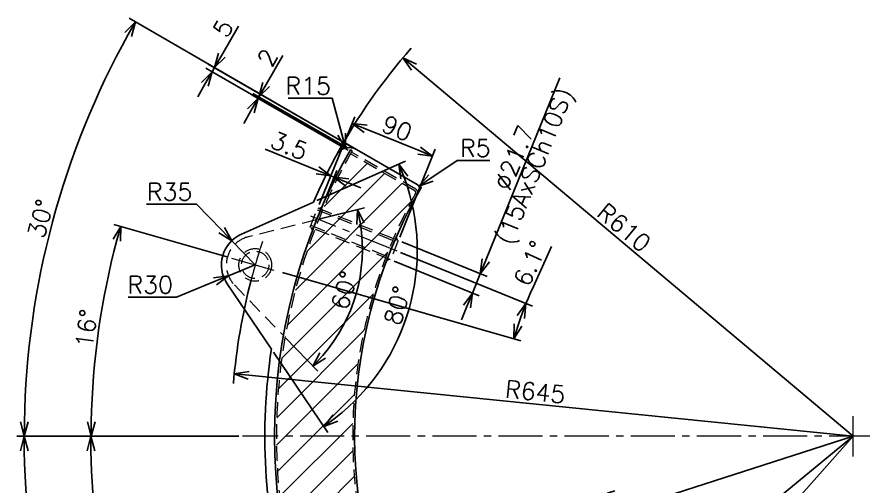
# Model space of a CAD drawing. Header units: millimetres. Extents: x 0 to 4969, y -29 to 3498.
# Drawn here: x 3587 to 4464, y 2322 to 2808 of the extents above; entities that cross this region are included whole.
import ezdxf

# ---------------------------------------------------------------- set-up
doc = ezdxf.new("R2010")
doc.units = ezdxf.units.MM
doc.header["$LTSCALE"] = 2.4
doc.header["$PDMODE"] = 99
doc.header["$PDSIZE"] = 1
doc.linetypes.add('CENTER2', pattern=[28.575, 19.05, -3.175, 3.175, -3.175])
doc.linetypes.add('HIDDEN', pattern=[9.525, 6.35, -3.175])
for name, color, linetype, lineweight in [('04_HIDDEN', 2, 'HIDDEN', 13), ('05_CENTER', 4, 'CENTER2', 13), ('08_DIM', 3, 'Continuous', 13)]:
    doc.layers.add(name, color=color, linetype=linetype, lineweight=lineweight)
doc.layers.add('10_DRAFT', color=8, linetype='Continuous', lineweight=0, plot=False)
doc.styles.add('KSS_TXT', font='txt.shx', dxfattribs={"bigfont": 'extfont2.shx'})
doc.dimstyles.new('KSS_DIM', dxfattribs={"dimscale": 6, "dimtxt": 3, "dimasz": 2.5, "dimexe": 1.25, "dimexo": 0.625, "dimtad": 1, "dimdsep": 46, "dimtxsty": 'KSS_TXT', "dimblk": 'OPEN30', "dimcen": 0, "dimazin": 2, "dimtfac": 0.75, "dimtmove": 0, "dimatfit": 3, "dimldrblk": 'OPEN30', "dimfxl": 1.25, "dimtolj": 1, "dimarcsym": 0})
doc.dimstyles.new('KSS_DIM$4', dxfattribs={"dimscale": 6, "dimtxt": 3, "dimasz": 2.5, "dimexe": 1.25, "dimexo": 0.625, "dimtad": 1, "dimdsep": 46, "dimtxsty": 'KSS_TXT', "dimblk": 'OPEN30', "dimcen": 0, "dimse1": 1, "dimazin": 2, "dimtfac": 0.75, "dimtmove": 0, "dimatfit": 3, "dimldrblk": 'OPEN30', "dimfxl": 1.25, "dimtolj": 1, "dimarcsym": 0})

# ---------------------------------------------------------------- blocks, each defined once
blk = doc.blocks.new('_Open30')
at = {"color": 0, "linetype": 'ByBlock', "lineweight": -2}
for p, q in [((-1, 0.268), (0, 0)), ((0, 0), (-1, -0.268)), ((0, 0), (-1, 0))]:
    blk.add_line(p, q, dxfattribs=at)
blk = doc.blocks.new('*D145')
at = {"layer": '08_DIM', "color": 0, "lineweight": -2, "transparency": 16777216}
blk.add_line((4066.14, 2055.03), (4454.2, 2373.44), dxfattribs=at)
at = {"layer": 'Defpoints', "color": 0, "transparency": 16777216}
for p in [(4454.2, 2373.44), (4054.55, 2045.51)]:
    blk.add_point(p, dxfattribs=at)
at = {"layer": '08_DIM', "color": 0, "lineweight": -2, "transparency": 16777216, "xscale": 15, "yscale": 15, "zscale": 15, "rotation": 219.3698645999593}
blk.add_blockref('_Open30', (4054.55, 2045.51), dxfattribs=at)
at = {"layer": '08_DIM', "color": 0, "transparency": 16777216, "insert": (4208.62, 2188.44), "char_height": 18, "attachment_point": 5, "rotation": 39.36986, "style": 'KSS_TXT'}
blk.add_mtext('\\A1;R517', dxfattribs=at)
blk = doc.blocks.new('*D146')
at = {"layer": '08_DIM', "color": 0, "lineweight": -2, "transparency": 16777216}
blk.add_line((3827.43, 2436.83), (4454.23, 2373.44), dxfattribs=at)
at = {"layer": 'Defpoints', "color": 0, "transparency": 16777216}
for p in [(3812.5, 2438.34), (4454.23, 2373.44)]:
    blk.add_point(p, dxfattribs=at)
at = {"layer": '08_DIM', "color": 0, "lineweight": -2, "transparency": 16777216, "xscale": 15, "yscale": 15, "zscale": 15, "rotation": 174.2247441836154}
blk.add_blockref('_Open30', (3812.5, 2438.34), dxfattribs=at)
at = {"layer": '08_DIM', "color": 0, "transparency": 16777216, "insert": (4124.69, 2419.59), "char_height": 18, "attachment_point": 5, "rotation": 354.22474, "style": 'KSS_TXT'}
blk.add_mtext('\\A1;R645', dxfattribs=at)
blk = doc.blocks.new('*D147')
at = {"layer": '08_DIM', "color": 0, "lineweight": -2, "transparency": 16777216}
for p, q in [((3935.9, 2672.78), (3703.39, 2807.01)), ((3817.11, 2373.44), (3587.23, 2373.44))]:
    blk.add_line(p, q, dxfattribs=at)
blk.add_arc((4454.42, 2373.44), 859.69, 151.00236, 179.00028, dxfattribs=at)
at = {"layer": 'Defpoints', "color": 0, "transparency": 16777216}
for p in [(3646.57, 2667.45), (3939.14, 2670.91), (4002.22, 2634.49), (3820.86, 2373.44), (4475.05, 2373.44)]:
    blk.add_point(p, dxfattribs=at)
at = {"layer": '08_DIM', "color": 0, "lineweight": -2, "transparency": 16777216, "xscale": 15, "yscale": 15, "zscale": 15}
for p, rotation in [((3709.89, 2803.26), 60.50249944935137), ((3594.73, 2373.44), 269.5001411613631)]:
    blk.add_blockref('_Open30', p, dxfattribs=dict(at, rotation=rotation))
at = {"layer": '08_DIM', "color": 0, "transparency": 16777216, "insert": (3611.7, 2599.23), "char_height": 18, "attachment_point": 5, "rotation": 75.00132, "style": 'KSS_TXT'}
blk.add_mtext('\\A1;30%%d', dxfattribs=at)
blk = doc.blocks.new('*D148')
at = {"layer": '08_DIM', "color": 0, "lineweight": -2, "transparency": 16777216}
for p, q in [((3806.1, 2559.29), (3687.5, 2593.29)), ((3817.11, 2373.44), (3656.62, 2373.44))]:
    blk.add_line(p, q, dxfattribs=at)
blk.add_arc((4454.53, 2373.44), 790.41, 165.09425, 178.91265, dxfattribs=at)
at = {"layer": 'Defpoints', "color": 0, "transparency": 16777216}
for p in [(3809.71, 2558.26), (3858.75, 2544.2), (3677.76, 2519.68), (3820.86, 2373.44), (4475.05, 2373.44)]:
    blk.add_point(p, dxfattribs=at)
at = {"layer": '08_DIM', "color": 0, "lineweight": -2, "transparency": 16777216, "xscale": 15, "yscale": 15, "zscale": 15}
for p, rotation in [((3694.71, 2591.22), 74.55057508456254), ((3664.12, 2373.44), 269.4563259771861)]:
    blk.add_blockref('_Open30', p, dxfattribs=dict(at, rotation=rotation))
at = {"layer": '08_DIM', "color": 0, "transparency": 16777216, "insert": (3659.18, 2485.17), "char_height": 18, "attachment_point": 5, "rotation": 82.00345, "style": 'KSS_TXT'}
blk.add_mtext('\\A1;16%%d', dxfattribs=at)
blk = doc.blocks.new('*D149')
at = {"layer": '08_DIM', "color": 0, "lineweight": -2, "transparency": 16777216}
for p, q in [((3817.11, 2373.44), (3656.17, 2373.44)), ((3871.71, 2076.64), (3743.17, 2011.13))]:
    blk.add_line(p, q, dxfattribs=at)
blk.add_arc((4454.07, 2373.44), 790.4, 181.08736, 205.91846, dxfattribs=at)
at = {"layer": 'Defpoints', "color": 0, "transparency": 16777216}
for p in [(3820.86, 2373.44), (4475.05, 2373.44), (3673.4, 2249.77), (3901.74, 2091.95), (3875.05, 2078.35)]:
    blk.add_point(p, dxfattribs=at)
at = {"layer": '08_DIM', "color": 0, "lineweight": -2, "transparency": 16777216, "xscale": 15, "yscale": 15, "zscale": 15}
for p, rotation in [((3663.67, 2373.44), 90.54368013846326), ((3749.85, 2014.54), 296.4621414996912)]:
    blk.add_blockref('_Open30', p, dxfattribs=dict(at, rotation=rotation))
at = {"layer": '08_DIM', "color": 0, "transparency": 16777216, "insert": (3697.92, 2191.87), "char_height": 18, "attachment_point": 5, "rotation": 283.50291, "style": 'KSS_TXT'}
blk.add_mtext('\\A1;27%%d', dxfattribs=at)
blk = doc.blocks.new('*D150')
at = {"layer": '08_DIM', "color": 0, "lineweight": -2, "transparency": 16777216}
for p, q in [((3817.11, 2373.44), (3587.11, 2373.44)), ((3932.05, 2072.05), (3703.27, 1939.96))]:
    blk.add_line(p, q, dxfattribs=at)
blk.add_arc((4454.09, 2373.44), 859.47, 180.99997, 209.00003, dxfattribs=at)
at = {"layer": 'Defpoints', "color": 0, "transparency": 16777216}
for p in [(3820.86, 2373.44), (4475.05, 2373.44), (3607.67, 2224.2), (4002.15, 2112.52), (3935.3, 2073.92)]:
    blk.add_point(p, dxfattribs=at)
at = {"layer": '08_DIM', "color": 0, "lineweight": -2, "transparency": 16777216, "xscale": 15, "yscale": 15, "zscale": 15}
for p, rotation in [((3594.61, 2373.44), 90.49998461867145), ((3709.76, 1943.71), 299.5000148414451)]:
    blk.add_blockref('_Open30', p, dxfattribs=dict(at, rotation=rotation))
at = {"layer": '08_DIM', "color": 0, "transparency": 16777216, "insert": (3636.22, 2154.3), "char_height": 18, "attachment_point": 5, "rotation": 285, "style": 'KSS_TXT'}
blk.add_mtext('\\A1;30%%d', dxfattribs=at)
blk = doc.blocks.new('*D151')
at = {"layer": '08_DIM', "color": 0, "lineweight": -2, "transparency": 16777216}
blk.add_line((3998.83, 2756.37), (4454.23, 2373.44), dxfattribs=at)
at = {"layer": 'Defpoints', "color": 0, "transparency": 16777216}
for p in [(3987.35, 2766.02), (4454.23, 2373.44)]:
    blk.add_point(p, dxfattribs=at)
at = {"layer": '08_DIM', "color": 0, "lineweight": -2, "transparency": 16777216, "xscale": 15, "yscale": 15, "zscale": 15, "rotation": 139.9406425804595}
blk.add_blockref('_Open30', (3987.35, 2766.02), dxfattribs=at)
at = {"layer": '08_DIM', "color": 0, "transparency": 16777216, "insert": (4216.61, 2589.9), "char_height": 18, "attachment_point": 5, "rotation": 319.94064, "style": 'KSS_TXT'}
blk.add_mtext('\\A1;R610', dxfattribs=at)
blk = doc.blocks.new('*D152')
at = {"layer": '08_DIM', "color": 0, "lineweight": -2, "transparency": 16777216}
for p, q in [((3834.22, 2551.23), (3806.44, 2539.89)), ((3752.42, 2517.83), (3792.56, 2534.22)), ((3702.45, 2517.83), (3752.42, 2517.83))]:
    blk.add_line(p, q, dxfattribs=at)
at = {"layer": 'Defpoints', "color": 0, "transparency": 16777216}
for p in [(3834.22, 2551.23), (3806.44, 2539.89)]:
    blk.add_point(p, dxfattribs=at)
at = {"layer": '08_DIM', "color": 0, "lineweight": -2, "transparency": 16777216, "xscale": 15, "yscale": 15, "zscale": 15, "rotation": 22.21196045210659}
blk.add_blockref('_Open30', (3806.44, 2539.89), dxfattribs=at)
at = {"layer": '08_DIM', "color": 0, "transparency": 16777216, "insert": (3725.32, 2530.58), "char_height": 18, "attachment_point": 5, "style": 'KSS_TXT'}
blk.add_mtext('\\A1;R30', dxfattribs=at)
blk = doc.blocks.new('*D153')
at = {"layer": '08_DIM', "color": 0, "lineweight": -2, "transparency": 16777216}
for p, q in [((3721.52, 2614.29), (3773.27, 2614.29)), ((3773.27, 2614.29), (3799.48, 2587.14)), ((3834.2, 2551.16), (3809.89, 2576.34))]:
    blk.add_line(p, q, dxfattribs=at)
at = {"layer": 'Defpoints', "color": 0, "transparency": 16777216}
for p in [(3809.89, 2576.34), (3834.2, 2551.16)]:
    blk.add_point(p, dxfattribs=at)
at = {"layer": '08_DIM', "color": 0, "lineweight": -2, "transparency": 16777216, "xscale": 15, "yscale": 15, "zscale": 15, "rotation": 313.9802795448172}
blk.add_blockref('_Open30', (3809.89, 2576.34), dxfattribs=at)
at = {"layer": '08_DIM', "color": 0, "transparency": 16777216, "insert": (3745.52, 2627.05), "char_height": 18, "attachment_point": 5, "style": 'KSS_TXT'}
blk.add_mtext('\\A1;R35', dxfattribs=at)
blk = doc.blocks.new('*D154')
at = {"layer": '08_DIM', "color": 0, "lineweight": -2, "transparency": 16777216}
for p, q in [((3901.43, 2598.92), (3947.63, 2610.44)), ((3865.96, 2475.19), (3899.05, 2440.94))]:
    blk.add_line(p, q, dxfattribs=at)
blk.add_arc((3776.54, 2567.77), 168.83, 319.0991, 8.9147, dxfattribs=at)
at = {"layer": 'Defpoints', "color": 0, "transparency": 16777216}
for p in [(3897.79, 2598.01), (3826.96, 2580.34), (3812.64, 2530.39), (3928.29, 2493.77), (3863.35, 2477.89)]:
    blk.add_point(p, dxfattribs=at)
at = {"layer": '08_DIM', "color": 0, "lineweight": -2, "transparency": 16777216, "xscale": 15, "yscale": 15, "zscale": 15}
for p, rotation in [((3940.35, 2608.63), 101.4608009250819), ((3893.83, 2446.33), 226.5530011986025)]:
    blk.add_blockref('_Open30', p, dxfattribs=dict(at, rotation=rotation))
at = {"layer": '08_DIM', "color": 0, "transparency": 16777216, "insert": (3926.58, 2524.76), "char_height": 18, "attachment_point": 5, "rotation": 74.0069, "style": 'KSS_TXT'}
blk.add_mtext('\\A1;60%%d', dxfattribs=at)
blk = doc.blocks.new('*D155')
at = {"layer": '08_DIM', "color": 0, "lineweight": -2, "transparency": 16777216}
for p, q in [((3898.14, 2617.96), (3989.95, 2658.85)), ((3853.1, 2460.78), (3909.52, 2377.42))]:
    blk.add_line(p, q, dxfattribs=at)
blk.add_arc((3781.8, 2566.13), 220.37, 307.99075, 20.10951, dxfattribs=at)
at = {"layer": 'Defpoints', "color": 0, "transparency": 16777216}
for p in [(3894.72, 2616.43), (3819.95, 2583.13), (3805.21, 2531.54), (3851, 2463.89), (3974.03, 2458.39)]:
    blk.add_point(p, dxfattribs=at)
at = {"layer": '08_DIM', "color": 0, "lineweight": -2, "transparency": 16777216, "xscale": 15, "yscale": 15, "zscale": 15}
for p, rotation in [((3983.1, 2655.8), 112.0598668371184), ((3905.32, 2383.63), 216.040392795279)]:
    blk.add_blockref('_Open30', p, dxfattribs=dict(at, rotation=rotation))
at = {"layer": '08_DIM', "color": 0, "transparency": 16777216, "insert": (3981.43, 2509.08), "char_height": 18, "attachment_point": 5, "rotation": 74.05013, "style": 'KSS_TXT'}
blk.add_mtext('\\A1;80%%d', dxfattribs=at)
blk = doc.blocks.new('*D158')
at = {"layer": '08_DIM', "color": 0, "lineweight": -2, "transparency": 16777216}
blk.add_line((3863.83, 2184.13), (4454.2, 2373.44), dxfattribs=at)
at = {"layer": 'Defpoints', "color": 0, "transparency": 16777216}
for p in [(4454.2, 2373.44), (3849.55, 2179.55)]:
    blk.add_point(p, dxfattribs=at)
at = {"layer": '08_DIM', "color": 0, "lineweight": -2, "transparency": 16777216, "xscale": 15, "yscale": 15, "zscale": 15, "rotation": 197.7799084357488}
blk.add_blockref('_Open30', (3849.55, 2179.55), dxfattribs=at)
at = {"layer": '08_DIM', "color": 0, "transparency": 16777216, "insert": (4183.56, 2300.06), "char_height": 18, "attachment_point": 5, "rotation": 17.77991, "style": 'KSS_TXT'}
blk.add_mtext('\\A1;R635', dxfattribs=at)
blk = doc.blocks.new('*D164')
at = {"layer": '08_DIM', "color": 0, "lineweight": -2, "transparency": 16777216}
for p, q in [((3845.55, 2738.42), (3862.8, 2768.29)), ((3929.7, 2672.51), (3831.55, 2729.17)), ((3930.62, 2670.07), (3830.72, 2727.74)), ((3837.22, 2723.99), (3838.05, 2725.42)), ((3829.72, 2711), (3822.22, 2698.01))]:
    blk.add_line(p, q, dxfattribs=at)
at = {"layer": 'Defpoints', "color": 0, "transparency": 16777216}
for p in [(3838.05, 2725.42), (3932.95, 2670.64), (3933.86, 2668.2)]:
    blk.add_point(p, dxfattribs=at)
at = {"layer": '08_DIM', "color": 0, "lineweight": -2, "transparency": 16777216, "xscale": 15, "yscale": 15, "zscale": 15}
for p, rotation in [((3838.05, 2725.42), 240.002640610508), ((3837.22, 2723.99), 60.00264061050801)]:
    blk.add_blockref('_Open30', p, dxfattribs=dict(at, rotation=rotation))
at = {"layer": '08_DIM', "color": 0, "transparency": 16777216, "insert": (3846.88, 2766.22), "char_height": 18, "attachment_point": 5, "rotation": 60.00264, "style": 'KSS_TXT'}
blk.add_mtext('\\A1;2', dxfattribs=at)
blk = doc.blocks.new('*D165')
at = {"layer": '08_DIM', "color": 0, "lineweight": -2, "transparency": 16777216}
for p, q in [((3799.56, 2768.81), (3816.81, 2798.69)), ((3930.62, 2670.07), (3783.07, 2755.25)), ((3935.9, 2672.78), (3785.56, 2759.57)), ((3789.57, 2751.5), (3792.06, 2755.82)), ((3782.07, 2738.51), (3774.57, 2725.52))]:
    blk.add_line(p, q, dxfattribs=at)
at = {"layer": 'Defpoints', "color": 0, "transparency": 16777216}
for p in [(3792.06, 2755.82), (3933.86, 2668.2), (3939.14, 2670.91)]:
    blk.add_point(p, dxfattribs=at)
at = {"layer": '08_DIM', "color": 0, "lineweight": -2, "transparency": 16777216, "xscale": 15, "yscale": 15, "zscale": 15}
for p, rotation in [((3792.06, 2755.82), 240.0026406105103), ((3789.57, 2751.5), 60.00264061051023)]:
    blk.add_blockref('_Open30', p, dxfattribs=dict(at, rotation=rotation))
at = {"layer": '08_DIM', "color": 0, "transparency": 16777216, "insert": (3800.88, 2796.62), "char_height": 18, "attachment_point": 5, "rotation": 60.00264, "style": 'KSS_TXT'}
blk.add_mtext('\\A1;5', dxfattribs=at)
blk = doc.blocks.new('*D168')
at = {"layer": '08_DIM', "color": 0, "lineweight": -2, "transparency": 16777216}
for p, q in [((4043.65, 2659.63), (4016.33, 2641.3)), ((4077.4, 2659.63), (4043.65, 2659.63))]:
    blk.add_line(p, q, dxfattribs=at)
at = {"layer": 'Defpoints', "color": 0, "transparency": 16777216}
for p in [(4003.87, 2632.95), (3999.72, 2630.16)]:
    blk.add_point(p, dxfattribs=at)
at = {"layer": '08_DIM', "color": 0, "lineweight": -2, "transparency": 16777216, "xscale": 15, "yscale": 15, "zscale": 15, "rotation": 213.8469967583295}
blk.add_blockref('_Open30', (4003.87, 2632.95), dxfattribs=at)
at = {"layer": '08_DIM', "color": 0, "transparency": 16777216, "insert": (4062.4, 2672.39), "char_height": 18, "attachment_point": 5, "style": 'KSS_TXT'}
blk.add_mtext('\\A1;R5', dxfattribs=at)
blk = doc.blocks.new('*D169')
at = {"layer": '08_DIM', "color": 0, "lineweight": -2, "transparency": 16777216}
for p, q in [((3868.18, 2724.16), (3913.93, 2724.16)), ((3913.93, 2724.16), (3923.89, 2686.9))]:
    blk.add_line(p, q, dxfattribs=at)
at = {"layer": 'Defpoints', "color": 0, "transparency": 16777216}
for p in [(3927.77, 2672.41), (3931.64, 2657.92)]:
    blk.add_point(p, dxfattribs=at)
at = {"layer": '08_DIM', "color": 0, "lineweight": -2, "transparency": 16777216, "xscale": 15, "yscale": 15, "zscale": 15, "rotation": 284.9692175151031}
blk.add_blockref('_Open30', (3927.77, 2672.41), dxfattribs=at)
at = {"layer": '08_DIM', "color": 0, "transparency": 16777216, "insert": (3889.18, 2736.92), "char_height": 18, "attachment_point": 5, "style": 'KSS_TXT'}
blk.add_mtext('\\A1;R15', dxfattribs=at)
blk = doc.blocks.new('*D179')
at = {"layer": '08_DIM', "color": 0, "lineweight": -2, "transparency": 16777216}
blk.add_line((4064.88, 1936.82), (4454.23, 2373.44), dxfattribs=at)
at = {"layer": 'Defpoints', "color": 0, "transparency": 16777216}
for p in [(4454.23, 2373.44), (4054.9, 1925.62)]:
    blk.add_point(p, dxfattribs=at)
at = {"layer": '08_DIM', "color": 0, "lineweight": -2, "transparency": 16777216, "xscale": 15, "yscale": 15, "zscale": 15, "rotation": 228.2758711083237}
blk.add_blockref('_Open30', (4054.9, 1925.62), dxfattribs=at)
at = {"layer": '08_DIM', "color": 0, "transparency": 16777216, "insert": (4238.66, 2150.85), "char_height": 18, "attachment_point": 5, "rotation": 48.27587, "style": 'KSS_TXT'}
blk.add_mtext('\\A1;R600', dxfattribs=at)
blk = doc.blocks.new('*D182')
at = {"layer": '08_DIM', "color": 0, "lineweight": -2, "transparency": 16777216}
for p, q in [((3984.92, 2563.92), (4121.85, 2508.35)), ((4120.83, 2524.95), (4141.37, 2570.14)), ((3862.34, 2543.18), (4109.44, 2472.38))]:
    blk.add_line(p, q, dxfattribs=at)
for start, end in [(155.55432, 157.90929), (160.26427, 161.65648)]:
    blk.add_arc((4453.08, 2373.91), 364.97, start, end, dxfattribs=at)
at = {"layer": 'Defpoints', "color": 0, "transparency": 16777216}
for p in [(3891.86, 2601.7), (3981.45, 2565.33), (3809.7, 2558.26), (3858.73, 2544.21), (4106.02, 2486.83)]:
    blk.add_point(p, dxfattribs=at)
at = {"layer": '08_DIM', "color": 0, "lineweight": -2, "transparency": 16777216, "xscale": 15, "yscale": 15, "zscale": 15}
for p, rotation in [((4114.9, 2511.17), 69.0867794406976), ((4102.23, 2474.44), 252.8339679916331)]:
    blk.add_blockref('_Open30', p, dxfattribs=dict(at, rotation=rotation))
at = {"layer": '08_DIM', "color": 0, "transparency": 16777216, "insert": (4119.49, 2552.82), "char_height": 18, "attachment_point": 5, "rotation": 65.55432, "style": 'KSS_TXT'}
blk.add_mtext('\\A1;6.1%%d', dxfattribs=at)
blk = doc.blocks.new('*D183')
at = {"layer": '08_DIM', "color": 0, "lineweight": -2, "transparency": 16777216}
for p, q in [((4073.21, 2555.99), (4149.98, 2745.13)), ((3986.04, 2575.18), (4074.52, 2539.27)), ((3978.11, 2554.98), (4066.36, 2519.16)), ((4059.41, 2521.98), (4067.57, 2542.09)), ((4053.77, 2508.08), (4048.13, 2494.18))]:
    blk.add_line(p, q, dxfattribs=at)
at = {"layer": 'Defpoints', "color": 0, "transparency": 16777216}
for p in [(3982.56, 2576.59), (3974.63, 2556.39), (4067.57, 2542.09)]:
    blk.add_point(p, dxfattribs=at)
at = {"layer": '08_DIM', "color": 0, "lineweight": -2, "transparency": 16777216, "xscale": 15, "yscale": 15, "zscale": 15}
for p, rotation in [((4067.57, 2542.09), 247.9092936392165), ((4059.41, 2521.98), 67.90929363921654)]:
    blk.add_blockref('_Open30', p, dxfattribs=dict(at, rotation=rotation))
at = {"layer": '08_DIM', "color": 0, "transparency": 16777216, "char_height": 18, "attachment_point": 5, "rotation": 67.90929, "style": 'KSS_TXT'}
for s, insert in [('\\A1;(15AxSCh10S)', (4126.24, 2652.71)), ('\\A1;\\A1;%%c21.7', (4102.6, 2662.3))]:
    blk.add_mtext(s, dxfattribs=dict(at, insert=insert))
blk = doc.blocks.new('*D184')
at = {"layer": '08_DIM', "color": 0, "lineweight": -2, "transparency": 16777216}
for p, q in [((3900.58, 2613.91), (3937.53, 2704.93)), ((4004.2, 2669.78), (3948.6, 2692.34)), ((3983.97, 2580.06), (4020.92, 2671.09))]:
    blk.add_line(p, q, dxfattribs=at)
at = {"layer": 'Defpoints', "color": 0, "transparency": 16777216}
for p in [(3934.7, 2697.99), (3899.17, 2610.44), (3982.56, 2576.59)]:
    blk.add_point(p, dxfattribs=at)
at = {"layer": '08_DIM', "color": 0, "lineweight": -2, "transparency": 16777216, "xscale": 15, "yscale": 15, "zscale": 15}
for p, rotation in [((3934.7, 2697.99), 157.9092936392175), ((4018.1, 2664.14), 337.9092936392175)]:
    blk.add_blockref('_Open30', p, dxfattribs=dict(at, rotation=rotation))
at = {"layer": '08_DIM', "color": 0, "transparency": 16777216, "insert": (3981.2, 2692.88), "char_height": 18, "attachment_point": 5, "rotation": 337.90929, "style": 'KSS_TXT'}
blk.add_mtext('\\A1;90', dxfattribs=at)
blk = doc.blocks.new('*D185')
at = {"layer": '08_DIM', "color": 0, "lineweight": -2, "transparency": 16777216}
for p, q in [((3898.74, 2649.26), (3844.53, 2671.26)), ((3900.58, 2613.91), (3915.46, 2650.56)), ((3899.69, 2602.56), (3918.64, 2649.27)), ((3915.82, 2642.32), (3912.64, 2643.61)), ((3929.72, 2636.68), (3943.62, 2631.04))]:
    blk.add_line(p, q, dxfattribs=at)
at = {"layer": 'Defpoints', "color": 0, "transparency": 16777216}
for p in [(3912.64, 2643.61), (3899.17, 2610.44), (3898.28, 2599.09)]:
    blk.add_point(p, dxfattribs=at)
at = {"layer": '08_DIM', "color": 0, "lineweight": -2, "transparency": 16777216, "xscale": 15, "yscale": 15, "zscale": 15}
for p, rotation in [((3912.64, 2643.61), 337.9092936392201), ((3915.82, 2642.32), 157.9092936392201)]:
    blk.add_blockref('_Open30', p, dxfattribs=dict(at, rotation=rotation))
at = {"layer": '08_DIM', "color": 0, "transparency": 16777216, "insert": (3869.49, 2674.9), "char_height": 18, "attachment_point": 5, "rotation": 337.90929, "style": 'KSS_TXT'}
blk.add_mtext('\\A1;3.5', dxfattribs=at)

msp = doc.modelspace()

# ---------------------------------------------------------------- hatches: boundary and pattern name
h = msp.add_hatch()
h.set_pattern_fill('_USER', color=3, scale=20, angle=45, pattern_type=0)
h.set_pattern_definition([(45, (106.123, 0), (-14.142136, 14.142136), [])])
h.paths.add_polyline_path([(4000.384, 2625.203, 0.4091756), (3999.636, 2627.905), (3932.924, 2666.431, 0.1287106), (3856.228, 2373.444), (3935.228, 2373.444, -0.1272963)])
h.paths.add_polyline_path([(3935.228, 2373.444), (3856.228, 2373.444, 0.1286473), (3932.842, 2080.586), (3999.559, 2119.104, 0.4091193), (4000.308, 2121.806, -0.1272279)])

# ---------------------------------------------------------------- linework, layer by layer
at = {"color": 0}
for p, q in [((4002.222, 2634.494), (3939.143, 2670.909)), ((3819.955, 2583.128), (3894.717, 2616.43))]:
    msp.add_line(p, q, dxfattribs=at)
msp.add_line((3805.211, 2531.539), (3850.996, 2463.889))
at = {"color": 3}
for points in [[(3902.505, 2609.083), (3900.652, 2609.835), (3903.294, 2610.921), (3903.294, 2610.921)], [(3894.345, 2588.976), (3892.491, 2589.728), (3893.629, 2587.109), (3893.629, 2587.109)], [(3979.427, 2577.863), (3981.28, 2577.111), (3980.22, 2579.696), (3980.22, 2579.696)], [(3971.266, 2557.756), (3973.119, 2557.004), (3970.557, 2555.888), (3970.557, 2555.888)]]:
    msp.add_lwpolyline(points, close=True, dxfattribs=at)
for radius, start, end in [(609.974, 138.700898, 151.4368), (644.974, 165.442388, 175.134407)]:
    msp.add_arc((4454.204, 2373.444), radius, start, end, dxfattribs=at)
msp.add_arc((4454.228, 2373.436), 600, 150.317553, 209.706122)
at = {"color": 0}
for centre, radius, start, end in [((3931.644, 2657.918), 15, 60.002641, 151.437151), ((4454.204, 2373.444), 610, 151.436721, 156.525945), ((3999.722, 2630.164), 5, 330.54103, 60.002641), ((4454.204, 2373.444), 516.976, 150.53951, 209.772838), ((3834.196, 2551.157), 35, 114.010222, 214.090038), ((4454.204, 2373.444), 610, 171.453067, 195.069244)]:
    msp.add_arc(centre, radius, start, end, dxfattribs=at)
at = {"layer": '04_HIDDEN'}
for p, q in [((3934.694, 2669.661), (3932.949, 2670.639)), ((4000.636, 2629.637), (3933.863, 2668.198)), ((3999.636, 2627.905), (3932.88, 2666.456)), ((3898.382, 2608.49), (3981.775, 2574.644)), ((3897.787, 2598.011), (3826.957, 2580.342)), ((3891.8, 2592.275), (3975.193, 2558.428)), ((3812.641, 2530.392), (3863.355, 2477.888))]:
    msp.add_line(p, q, dxfattribs=at)
msp.add_lwpolyline([(3982.564, 2576.59), (3974.404, 2556.483), (3891.011, 2590.329), (3899.171, 2610.436)], close=True, dxfattribs=at)
for radius in [17, 14.2]:
    msp.add_circle((3834.218, 2551.234), radius, dxfattribs=at)
for centre, radius, start, end in [((4454.228, 2373.436), 598, 150.316188, 209.705139), ((4454.228, 2373.436), 519, 150.980921, 209.660257), ((3998.635, 2626.173), 2, 330.980921, 59.993645), ((3998.635, 2626.173), 4, 330.980921, 59.993645), ((3834.218, 2551.234), 30, 104.006901, 224.006901)]:
    msp.add_arc(centre, radius, start, end, dxfattribs=at)
at = {"layer": '05_CENTER'}
for p, q in [((3981.447, 2565.334), (3891.856, 2601.696)), ((3809.705, 2558.26), (3858.731, 2544.208)), ((4454.204, 2352.598), (4454.204, 2394.291)), ((4475.051, 2373.444), (3820.855, 2373.444))]:
    msp.add_line(p, q, dxfattribs=at)
msp.add_arc((4454.229, 2373.436), 645, 161.748575, 166.265227, dxfattribs=at)
at = {"layer": '10_DRAFT'}
for p, q in [((3939.143, 2670.909), (3925.991, 2678.502)), ((4002.222, 2634.494), (4006.532, 2632.005)), ((4006.532, 2632.005), (4004.076, 2627.705))]:
    msp.add_line(p, q, dxfattribs=at)

# ---------------------------------------------------------------- dimensions: what is measured, and where the dimension line sits
at = {"layer": '08_DIM'}
dim = msp.add_linear_dim(base=(3792.06, 2755.819), p1=(3933.863, 2668.198), p2=(3939.143, 2670.909), angle=60.002641, dimstyle='KSS_DIM', override={"dimdec": 1}, dxfattribs=at)
dim.commit()
dim.dimension.update_dxf_attribs({"geometry": '*D165', "text_midpoint": (3800.881, 2796.625)})
for base, line1, line2, picture, middle in [((3646.568, 2667.451), ((4475.051, 2373.444), (3820.855, 2373.444)), ((4002.222, 2634.494), (3939.143, 2670.909)), '*D147', (3611.704, 2599.229)), ((3928.293, 2493.773), ((3897.787, 2598.011), (3826.957, 2580.342)), ((3812.641, 2530.392), (3863.355, 2477.888)), '*D154', (3926.58, 2524.762)), ((4106.018, 2486.831), ((3981.447, 2565.334), (3891.856, 2601.696)), ((3809.705, 2558.258), (3858.732, 2544.21)), '*D182', (4119.494, 2552.82)), ((3607.672, 2224.198), ((3935.302, 2073.923), (4002.152, 2112.519)), ((4475.051, 2373.444), (3820.855, 2373.444)), '*D150', (3636.216, 2154.296))]:
    dim = msp.add_angular_dim_2l(base=base, line1=line1, line2=line2, dimstyle='KSS_DIM', dxfattribs=at)
    dim.commit()
    dim.dimension.update_dxf_attribs({"geometry": picture, "text_midpoint": middle})
for base, p1, p2, angle, text, override, picture, middle in [((3838.048, 2725.425), (3933.863, 2668.198), (3932.949, 2670.639), 60.002641, '2', {"dimdec": 1}, '*D164', (3846.879, 2766.224)), ((4067.571, 2542.088), (3974.631, 2556.39), (3982.564, 2576.59), 67.909294, '\\A1;%%c<>', {"dimpost": '\\X(15AxSCh10S)', "dimtxsty": 'KSS_TXT', "dimtfill": 0, "dimtfillclr": 0}, '*D183', (4102.602, 2662.301))]:
    dim = msp.add_linear_dim(base=base, p1=p1, p2=p2, angle=angle, text=text, dimstyle='KSS_DIM', override=override, dxfattribs=at)
    dim.commit()
    dim.dimension.update_dxf_attribs({"geometry": picture, "text_midpoint": middle})
for center, mpoint, override, picture, middle in [((4454.228, 2373.436), (3987.347, 2766.02), {"dimpost": 'R<>', "dimtix": 1, "dimatfit": 0}, '*D151', (4208.405, 2580.14)), ((3931.644, 2657.918), (3927.769, 2672.409), {"dimtih": 1, "dimtoh": 1, "dimpost": 'R<>', "dimtix": 1, "dimtofl": 0}, '*D169', (3889.182, 2724.162)), ((3999.722, 2630.164), (4003.875, 2632.949), {"dimtih": 1, "dimtoh": 1, "dimpost": 'R<>', "dimtix": 1, "dimtofl": 0}, '*D168', (4062.404, 2659.626)), ((3834.196, 2551.157), (3809.892, 2576.342), {"dimtih": 1, "dimtoh": 1, "dimpost": 'R<>', "dimtix": 1}, '*D153', (3745.524, 2614.287)), ((3834.218, 2551.234), (3806.444, 2539.893), {"dimtih": 1, "dimtoh": 1, "dimpost": 'R<>', "dimtix": 1}, '*D152', (3725.323, 2517.834)), ((4454.229, 2373.436), (3812.503, 2438.34), {"dimpost": 'R<>', "dimtix": 1, "dimatfit": 0}, '*D146', (4123.411, 2406.895)), ((4454.204, 2373.444), (3849.551, 2179.545), {"dimdec": 1, "dimpost": 'R<>', "dimtix": 1, "dimatfit": 0}, '*D158', (4187.455, 2287.904)), ((4454.204, 2373.444), (4054.547, 2045.514), {"dimdec": 1, "dimpost": 'R<>', "dimtix": 1, "dimatfit": 0}, '*D145', (4216.713, 2178.576)), ((4454.228, 2373.436), (4054.901, 1925.621), {"dimpost": 'R<>', "dimtix": 1, "dimatfit": 0}, '*D179', (4248.176, 2142.363))]:
    dim = msp.add_radius_dim(center=center, mpoint=mpoint, dimstyle='KSS_DIM$4', override=override, dxfattribs=at)
    dim.commit()
    dim.dimension.update_dxf_attribs({"geometry": picture, "text_midpoint": middle, "dimtype": 164})
dim = msp.add_linear_dim(base=(3934.705, 2697.985), p1=(3982.564, 2576.59), p2=(3899.171, 2610.436), angle=337.909294, dimstyle='KSS_DIM', dxfattribs=at)
dim.commit()
dim.dimension.update_dxf_attribs({"geometry": '*D184', "text_midpoint": (3981.196, 2692.876)})
dim = msp.add_linear_dim(base=(3912.637, 2643.614), p1=(3898.278, 2599.089), p2=(3899.171, 2610.436), angle=337.909294, text='3.5', dimstyle='KSS_DIM', dxfattribs=at)
dim.commit()
dim.dimension.update_dxf_attribs({"geometry": '*D185', "text_midpoint": (3869.486, 2674.901)})
for base, line1, line2, override, picture, middle in [((3974.034, 2458.387), ((3819.955, 2583.128), (3894.717, 2616.43)), ((3805.211, 2531.539), (3850.996, 2463.889)), {"dimadec": 0}, '*D155', (3981.426, 2509.078)), ((3677.763, 2519.683), ((4475.051, 2373.444), (3820.855, 2373.444)), ((3809.705, 2558.26), (3858.746, 2544.204)), {"dimadec": 1}, '*D148', (3659.176, 2485.175)), ((3673.405, 2249.772), ((3875.054, 2078.347), (3901.743, 2091.949)), ((4475.051, 2373.444), (3820.855, 2373.444)), {"dimadec": 1}, '*D149', (3697.915, 2191.867))]:
    dim = msp.add_angular_dim_2l(base=base, line1=line1, line2=line2, dimstyle='KSS_DIM', override=override, dxfattribs=at)
    dim.commit()
    dim.dimension.update_dxf_attribs({"geometry": picture, "text_midpoint": middle})

doc.saveas('drawing.dxf')
